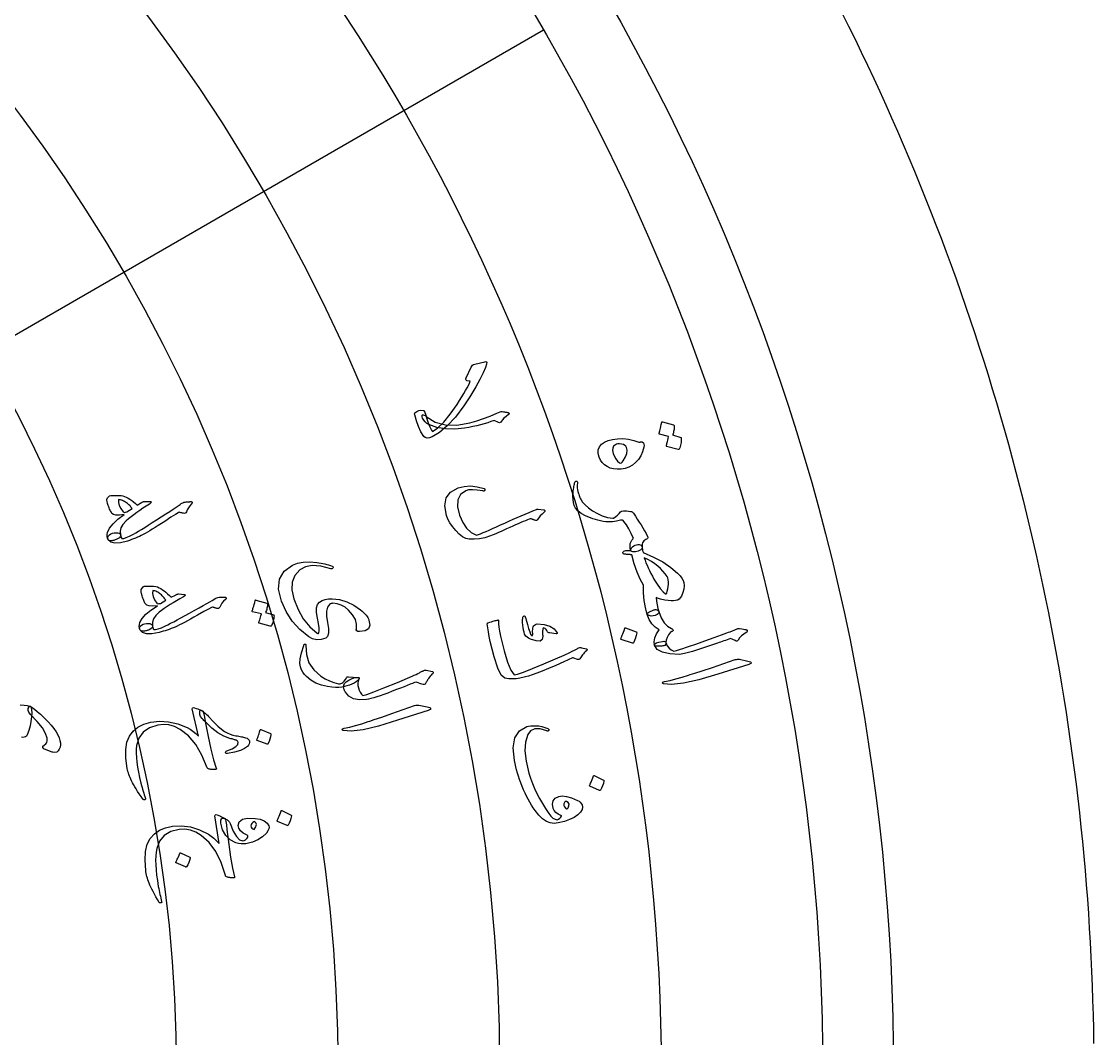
# Model space of a CAD drawing. Header units: millimetres. Extents: x -150 to 150, y -150 to 184.
# Drawn here: x 81.7 to 150, y 2.2 to 66.9 of the extents above; entities that cross this region are included whole.
import ezdxf

# ---------------------------------------------------------------- set-up
doc = ezdxf.new("R2010")
doc.units = ezdxf.units.MM
for name, color, linetype in [('CUT_OUTER', 1, 'Continuous'), ('ENGRAVE', 7, 'Continuous'), ('ENGRAVE_FINE', 8, 'Continuous'), ('GUIDE', 3, 'Continuous'), ('TEXT', 5, 'Continuous')]:
    doc.layers.add(name, color=color, linetype=linetype)

msp = doc.modelspace()

# ---------------------------------------------------------------- linework, layer by layer
at = {"layer": 'CUT_OUTER'}
msp.add_lwpolyline([(133.9836, 67.4417), (134.3949, 66.6183), (134.8012, 65.7924), (135.2023, 64.9641), (135.5984, 64.1333), (135.9894, 63.3), (136.3752, 62.4644), (136.7559, 61.6265), (137.1315, 60.7862), (137.5019, 59.9436), (137.8671, 59.0988), (138.2271, 58.2518), (138.5819, 57.4025), (138.9315, 56.5511), (139.2759, 55.6976), (139.615, 54.8419), (139.9489, 53.9843), (140.2775, 53.1245), (140.6009, 52.2628), (140.9189, 51.3991), (141.2316, 50.5335), (141.539, 49.6659), (141.8411, 48.7965), (142.1378, 47.9253), (142.4292, 47.0523), (142.7153, 46.1774), (142.9959, 45.3009), (143.2712, 44.4226), (143.5411, 43.5427), (143.8055, 42.6611), (144.0646, 41.778), (144.3182, 40.8932), (144.5664, 40.0069), (144.8092, 39.1191), (145.0465, 38.2298), (145.2783, 37.3391), (145.5047, 36.447), (145.7256, 35.5535), (145.941, 34.6587), (146.1509, 33.7626), (146.3553, 32.8652), (146.5542, 31.9665), (146.7476, 31.0667), (146.9355, 30.1657), (147.1178, 29.2635), (147.2946, 28.3603), (147.4658, 27.456), (147.6315, 26.5506), (147.7916, 25.6443), (147.9462, 24.737), (148.0952, 23.8287), (148.2386, 22.9196), (148.3765, 22.0096), (148.5087, 21.0987), (148.6354, 20.1871), (148.7565, 19.2747), (148.8719, 18.3616), (148.9818, 17.4478), (149.086, 16.5333), (149.1847, 15.6182), (149.2777, 14.7026), (149.3651, 13.7863), (149.4469, 12.8696), (149.523, 11.9524), (149.5936, 11.0347), (149.6585, 10.1166), (149.7177, 9.1981), (149.7713, 8.2793), (149.8193, 7.3602), (149.8617, 6.4407), (149.8984, 5.5211), (149.9294, 4.6012), (149.9548, 3.6812), (149.9746, 2.761), (149.9887, 1.8407)], dxfattribs=at)
at = {"layer": 'ENGRAVE'}
for radius in [132.75, 112.1737, 91.5975]:
    msp.add_circle((0, 0), radius, dxfattribs=at)
at = {"layer": 'ENGRAVE_FINE'}
for points in [[(114.9649, 66.375), (97.1453, 56.0869)], [(97.1453, 56.0869), (79.3258, 45.7987)]]:
    msp.add_lwpolyline(points, dxfattribs=at)
for radius in [122.4619, 101.8856]:
    msp.add_circle((0, 0), radius, dxfattribs=at)
at = {"layer": 'GUIDE'}
msp.add_circle((0, 0), 137.25, dxfattribs=at)
at = {"layer": 'TEXT'}
for points in [[(107.399, 42.0906), (107.4702, 41.8463), (107.5387, 41.6268), (107.6047, 41.432), (107.6683, 41.262), (107.7293, 41.1161), (107.7876, 40.9938), (107.8432, 40.8952), (107.8962, 40.8202), (108.2378, 41.0488), (108.6139, 41.4115), (109.0232, 41.9096), (109.464, 42.5451), (109.6212, 42.7898), (109.7635, 43.0173), (109.8909, 43.2273), (110.0036, 43.4199), (110.1011, 43.5947), (110.1831, 43.7515), (110.2497, 43.8902), (110.301, 44.0107), (110.0793, 44.0446), (110.0397, 44.0809), (110.0199, 44.1229), (110.0197, 44.1708), (110.0392, 44.2246), (110.3525, 44.9169), (110.3949, 44.9866), (110.448, 45.0422), (110.5119, 45.0837), (110.5865, 45.111), (111.2259, 45.2558), (111.2719, 45.2636), (111.3076, 45.2621), (111.3331, 45.2512), (111.3483, 45.231), (111.3469, 45.1071), (111.2749, 44.8824), (111.1317, 44.5574), (110.9164, 44.133), (110.7911, 43.8979), (110.6652, 43.6698), (110.5388, 43.4488), (110.4119, 43.2347), (110.2845, 43.0277), (110.1568, 42.8275), (110.0287, 42.6343), (109.9002, 42.448), (109.3554, 41.7347), (108.8351, 41.1694), (108.3414, 40.7498), (107.8757, 40.4738), (107.6995, 40.4131), (107.5529, 40.3978), (107.4359, 40.4278), (107.3484, 40.5031), (107.1595, 40.805), (107.0002, 41.1354), (106.8703, 41.4948), (106.7696, 41.8833), (106.7618, 41.9196), (106.761, 41.9508), (106.7673, 41.9769), (106.7805, 41.9979), (106.9063, 42.0982), (107.0346, 42.1591), (107.1655, 42.1805), (107.299, 42.1622), (107.3419, 42.1484), (107.3728, 42.1318), (107.3919, 42.1126), (107.399, 42.0906)], [(107.6718, 41.2633), (107.5388, 41.3361), (107.4273, 41.4278), (107.3373, 41.5384), (107.2686, 41.6681), (107.2426, 41.7478), (107.2338, 41.8086), (107.2425, 41.8504), (107.2684, 41.8734), (107.3114, 41.8783), (107.3641, 41.8633), (107.4266, 41.8283), (107.4988, 41.7734), (108.0676, 41.4209), (108.7189, 41.2347), (109.4538, 41.2156), (110.2727, 41.3651), (110.7128, 41.4923), (111.1451, 41.6376), (111.5695, 41.8012), (111.9861, 41.9833), (112.1067, 42.0362), (112.2051, 42.0715), (112.2812, 42.0893), (112.3352, 42.0896), (112.4118, 42.0758), (112.4798, 42.0638), (112.5391, 42.0537), (112.5898, 42.0455), (112.632, 42.0387), (112.6659, 42.0329), (112.6915, 42.0281), (112.7088, 42.0243), (112.7334, 42.0129), (112.7519, 41.9993), (112.7642, 41.9834), (112.7705, 41.9652), (112.7706, 41.9396), (112.7661, 41.9184), (112.7569, 41.9017), (112.7432, 41.8894), (112.579, 41.767), (112.4504, 41.658), (112.3575, 41.5623), (112.3003, 41.4799), (112.2604, 41.4188), (112.2127, 41.3844), (112.1571, 41.3766), (112.0937, 41.3955), (111.8174, 41.521), (111.6198, 41.4438), (111.4119, 41.3715), (111.1939, 41.3039), (110.9657, 41.2411), (110.7271, 41.1824), (110.4777, 41.1271), (110.2177, 41.0751), (109.9469, 41.0265), (109.3205, 40.9601), (108.7326, 40.9778), (108.1832, 41.079), (107.6718, 41.2633)], [(123.7049, 40.4432), (123.7182, 40.4362), (123.7289, 40.4238), (123.7369, 40.4061), (123.7422, 40.383), (123.7391, 40.2929), (123.7322, 40.2045), (123.7213, 40.1177), (123.7066, 40.0325), (123.6877, 39.9482), (123.6643, 39.8642), (123.6363, 39.7806), (123.6038, 39.6972), (123.5915, 39.6791), (123.5759, 39.6679), (123.557, 39.6636), (123.5348, 39.666), (122.8038, 39.8613), (122.7924, 39.8694), (122.7873, 39.8851), (122.7885, 39.9085), (122.796, 39.9395), (122.8049, 39.9621), (122.8156, 39.9975), (122.8281, 40.0459), (122.8425, 40.1073), (122.8589, 40.1823), (122.8778, 40.2716), (122.8991, 40.3753), (122.9227, 40.4933), (122.3524, 40.6462), (122.3333, 40.6556), (122.3238, 40.6726), (122.3238, 40.6973), (122.3334, 40.7297), (122.3417, 40.7577), (122.3536, 40.8015), (122.369, 40.8611), (122.3878, 40.9366), (122.4099, 41.0288), (122.4347, 41.1389), (122.4622, 41.267), (122.4923, 41.4129), (122.5, 41.4296), (122.51, 41.4392), (122.5224, 41.4417), (122.5371, 41.4371), (123.2496, 41.2339), (123.263, 41.227), (123.2737, 41.2147), (123.2818, 41.1971), (123.2873, 41.174), (123.2885, 41.0986), (123.2855, 41.0241), (123.2783, 40.9504), (123.2669, 40.8777), (123.2518, 40.8061), (123.2335, 40.7356), (123.2121, 40.6665), (123.1874, 40.5985)], [(121.2758, 40.1463), (121.3298, 40.088), (121.3619, 40.0125), (121.372, 39.9197), (121.3603, 39.8098), (121.2801, 39.5202), (121.1654, 39.2609), (121.0163, 39.0322), (120.8331, 38.8337), (120.6277, 38.6716), (120.4041, 38.5489), (120.1624, 38.4655), (119.9027, 38.4211), (119.6558, 38.4123), (119.4258, 38.4359), (119.2128, 38.4918), (119.0168, 38.5799), (118.8447, 38.6951), (118.7038, 38.832), (118.594, 38.9908), (118.5151, 39.1716), (118.4521, 39.4212), (118.4553, 39.6429), (118.5247, 39.8371), (118.6605, 40.0039), (118.848, 40.1398), (119.0803, 40.244), (119.3577, 40.3164), (119.6801, 40.3565), (120.027, 40.3614), (120.3698, 40.3257), (120.7085, 40.2491), (121.0429, 40.1313), (121.0576, 40.1284), (121.0806, 40.1305), (121.1119, 40.1375), (121.1514, 40.1495), (121.1949, 40.1612), (121.2301, 40.1645), (121.2571, 40.1595), (121.2758, 40.1463)], [(119.8149, 38.8299), (119.8674, 38.8103), (119.9226, 38.8232), (119.9803, 38.8688), (120.0407, 38.9469), (120.1817, 39.1963), (120.2642, 39.4216), (120.2883, 39.6227), (120.2542, 39.7993), (120.2132, 39.875), (120.1453, 39.9351), (120.0506, 39.9796), (119.9292, 40.0085), (119.8039, 40.0222), (119.6978, 40.0214), (119.6109, 40.0061), (119.5431, 39.9763), (119.4332, 39.8781), (119.373, 39.7528), (119.3625, 39.6005), (119.4016, 39.4209), (119.4772, 39.2331), (119.5712, 39.072), (119.6837, 38.9377), (119.8149, 38.8299)], [(120.5232, 33.2348), (120.4942, 33.3612), (120.4798, 33.4778), (120.4799, 33.5845), (120.4947, 33.6814), (120.506, 33.7262), (120.5221, 33.7696), (120.5429, 33.8116), (120.5684, 33.8524), (120.5973, 33.8924), (120.6283, 33.9326), (120.6615, 33.9729), (120.6969, 34.0132), (120.5523, 34.3317), (120.4029, 34.6184), (120.2488, 34.8732), (120.0902, 35.0962), (120.0454, 35.1396), (119.9939, 35.1648), (119.9357, 35.172), (119.8708, 35.161), (119.6077, 35.1053), (119.3631, 35.0721), (119.1369, 35.0612), (118.9292, 35.0726), (118.7628, 35.0953), (118.5975, 35.125), (118.4334, 35.1618), (118.2704, 35.2057), (118.1091, 35.2567), (117.9498, 35.315), (117.7926, 35.3806), (117.6375, 35.4534), (117.3664, 35.604), (117.1569, 35.7629), (117.0088, 35.9307), (116.922, 36.1076), (116.8773, 36.289), (116.8506, 36.4855), (116.8418, 36.6973), (116.8508, 36.9245), (116.8623, 37.0381), (116.8749, 37.1425), (116.8888, 37.2378), (116.9038, 37.324), (116.9194, 37.4013), (116.935, 37.4702), (116.9505, 37.5305), (116.966, 37.5824), (116.9826, 37.616), (117.0047, 37.6396), (117.0321, 37.6532), (117.065, 37.6569), (117.0953, 37.6496), (117.1152, 37.6303), (117.1247, 37.5992), (117.1237, 37.5562), (117.1158, 37.3868), (117.1181, 37.2368), (117.1305, 37.1061), (117.1532, 36.9946), (117.1678, 36.9377), (117.1855, 36.8781), (117.2062, 36.8158), (117.2299, 36.7507), (117.2567, 36.6827), (117.2864, 36.612), (117.3192, 36.5385), (117.355, 36.4622), (117.4552, 36.3084), (117.6116, 36.1419), (117.824, 35.9623), (118.0924, 35.7694), (118.3946, 35.5894), (118.7084, 35.4492), (119.0338, 35.3489), (119.3711, 35.2887), (119.3849, 35.2864), (119.3975, 35.288), (119.409, 35.2935), (119.4192, 35.303), (119.5625, 35.3936), (119.6867, 35.4895), (119.7919, 35.5907), (119.8781, 35.6971), (119.942, 35.7388), (120.0692, 35.7584), (120.2598, 35.7557), (120.5138, 35.7305), (120.566, 35.7161), (120.6122, 35.6925), (120.6525, 35.6594), (120.6869, 35.617), (120.8153, 35.4267), (120.9396, 35.2382), (121.0597, 35.0514), (121.1756, 34.8666), (121.2872, 34.6824), (121.3942, 34.4978), (121.4965, 34.3128), (121.5943, 34.1274), (121.6126, 34.0816), (121.614, 34.0419), (121.5984, 34.0083), (121.5659, 33.9808), (121.4858, 33.9412), (121.416, 33.8957), (121.3565, 33.8445), (121.3073, 33.7876), (121.2736, 33.7216), (121.2526, 33.6408), (121.2444, 33.5452), (121.2488, 33.4349), (121.2412, 33.3778), (121.2117, 33.3256), (121.1602, 33.278), (121.0869, 33.2353), (121.0012, 33.2), (120.9127, 33.1746), (120.8215, 33.1593), (120.7276, 33.1539), (120.6464, 33.1594), (120.5853, 33.1748), (120.5442, 33.1999), (120.5232, 33.2348)], [(114.9851, 35.8264), (115.0109, 35.8203), (115.0316, 35.8086), (115.0472, 35.7913), (115.0577, 35.7684), (115.0611, 35.7432), (115.0554, 35.7193), (115.0406, 35.6965), (115.0166, 35.675), (114.875, 35.5561), (114.7568, 35.4396), (114.6621, 35.3256), (114.591, 35.214), (114.5638, 35.1791), (114.526, 35.1599), (114.4774, 35.1566), (114.4182, 35.1689), (114.3883, 35.1792), (114.3596, 35.1889), (114.332, 35.1979), (114.3056, 35.2063), (114.2808, 35.2141), (114.2581, 35.2216), (114.2374, 35.2287), (114.2188, 35.2355), (114.1854, 35.2462), (114.1483, 35.2497), (114.1076, 35.2461), (114.0632, 35.2354), (113.9431, 35.1889), (113.8128, 35.1362), (113.6722, 35.0773), (113.5213, 35.0124), (113.36, 34.9418), (113.1882, 34.8661), (113.0057, 34.7851), (112.8127, 34.6991), (112.621, 34.6103), (112.4403, 34.5285), (112.2706, 34.4536), (112.1119, 34.3855), (111.9639, 34.3237), (111.8264, 34.2676), (111.6992, 34.2172), (111.5824, 34.1724), (111.2321, 34.0549), (110.8888, 33.9813), (110.5524, 33.9512), (110.2232, 33.9643), (110.0173, 34.0121), (109.8077, 34.1189), (109.5939, 34.2846), (109.3759, 34.5088), (109.1734, 34.7617), (109.0087, 35.0069), (108.8818, 35.2447), (108.7926, 35.4753), (108.6814, 36.0897), (108.7656, 36.5853), (109.047, 36.9634), (109.5268, 37.2237), (109.9169, 37.322), (110.3224, 37.3486), (110.7435, 37.3028), (111.1799, 37.1839), (111.2067, 37.1726), (111.2258, 37.1578), (111.2373, 37.1394), (111.2412, 37.1175), (111.2403, 37.0925), (111.2349, 37.0719), (111.2251, 37.0558), (111.2108, 37.0442), (111.1881, 37.0316), (111.1644, 37.0247), (111.1399, 37.0235), (111.1144, 37.0278), (110.745, 37.0852), (110.4392, 37.107), (110.1971, 37.0938), (110.0186, 37.0459), (109.6814, 36.8022), (109.5028, 36.4616), (109.4817, 36.0241), (109.6169, 35.4885), (109.8207, 35.0321), (110.0684, 34.6673), (110.361, 34.3939), (110.6992, 34.2117), (110.8216, 34.2556), (110.9636, 34.31), (111.1252, 34.3748), (111.3064, 34.4501), (111.5075, 34.5365), (111.7288, 34.6346), (111.9703, 34.7446), (112.2319, 34.8663), (112.5028, 34.9889), (112.7697, 35.1085), (113.0327, 35.225), (113.2917, 35.3385), (113.547, 35.4485), (113.7987, 35.5545), (114.0467, 35.6565), (114.2911, 35.7545), (114.5232, 35.8593), (114.5511, 35.8665), (114.5781, 35.8704), (114.6042, 35.8711), (114.6294, 35.8684)], [(88.3965, 35.1211), (88.1922, 34.9041), (88.0637, 34.6843), (88.011, 34.4613), (88.034, 34.235), (88.0375, 34.1719), (88.0142, 34.1113), (87.964, 34.053), (87.887, 33.9972), (87.8438, 33.9736), (87.7991, 33.9514), (87.7528, 33.9306), (87.7051, 33.9112), (87.6559, 33.8941), (87.6053, 33.8804), (87.5535, 33.8702), (87.5004, 33.8633), (87.4108, 33.8579), (87.3407, 33.8639), (87.2901, 33.8813), (87.2589, 33.9102), (87.2149, 34.0232), (87.1932, 34.1402), (87.1937, 34.261), (87.2165, 34.3858), (87.3423, 34.66), (87.5579, 34.9415), (87.8631, 35.2305), (88.2581, 35.5273), (87.9692, 35.4884), (87.7452, 35.4872), (87.586, 35.5238), (87.4916, 35.5983), (87.4607, 35.6469), (87.4304, 35.6991), (87.4005, 35.755), (87.3711, 35.8146), (87.342, 35.8782), (87.313, 35.9463), (87.2841, 36.0189), (87.2552, 36.096), (87.2067, 36.2396), (87.1766, 36.3532), (87.1648, 36.4368), (87.1716, 36.4903), (87.2149, 36.5916), (87.2715, 36.6656), (87.3415, 36.7125), (87.4249, 36.7321), (87.7045, 36.7479), (87.9247, 36.7514), (88.0854, 36.7427), (88.1866, 36.7222), (88.2949, 36.6818), (88.4051, 36.632), (88.5172, 36.5727), (88.631, 36.504), (88.7466, 36.4257), (88.8639, 36.3378), (88.9829, 36.2404), (89.1037, 36.1333), (89.3624, 36.2867), (89.3942, 36.3034), (89.4236, 36.3186), (89.4506, 36.3324), (89.4752, 36.3447), (89.4978, 36.3546), (89.5186, 36.3613), (89.5378, 36.3648), (89.5552, 36.365), (89.9355, 36.3568), (89.9901, 36.3458), (90.0002, 36.3159), (89.9658, 36.267), (89.8869, 36.1991), (89.6661, 36.0634), (89.4553, 35.9275), (89.2546, 35.7913), (89.064, 35.6549), (88.8831, 35.5192), (88.7116, 35.3849), (88.5494, 35.2523), (88.3965, 35.1211)], [(92.4886, 36.3565), (92.527, 36.3566), (92.5576, 36.3484), (92.5806, 36.332), (92.5957, 36.3073), (92.6012, 36.282), (92.5977, 36.2563), (92.5855, 36.2302), (92.5644, 36.2039), (92.4487, 36.0851), (92.3541, 35.9604), (92.2808, 35.8298), (92.2286, 35.6931), (92.2012, 35.6444), (92.1617, 35.6138), (92.1103, 35.6011), (92.047, 35.6064), (92.0123, 35.6138), (91.9773, 35.6216), (91.9423, 35.6298), (91.907, 35.6385), (91.8718, 35.6471), (91.8367, 35.6553), (91.8018, 35.663), (91.7671, 35.6703), (91.7015, 35.6402), (91.5269, 35.534), (91.2432, 35.352), (90.85, 35.0947), (90.634, 34.9531), (90.4304, 34.8217), (90.2394, 34.7004), (90.0609, 34.5891), (89.8953, 34.4884), (89.7427, 34.3989), (89.6033, 34.3205), (89.4771, 34.2533), (89.357, 34.1928), (89.2358, 34.135), (89.1136, 34.0799), (88.9905, 34.0273), (88.8659, 33.9772), (88.7394, 33.9294), (88.6111, 33.8838), (88.4809, 33.8404), (88.0336, 33.7237), (87.6821, 33.6969), (87.4263, 33.7599), (87.2659, 33.9129), (87.2273, 34.0042), (87.2254, 34.0883), (87.2601, 34.1654), (87.3315, 34.2354), (87.425, 34.2936), (87.526, 34.3352), (87.6345, 34.3601), (87.7505, 34.3682), (87.8632, 34.3622), (87.9475, 34.3391), (88.0036, 34.2989), (88.0313, 34.2418), (88.0457, 34.195), (88.0588, 34.1531), (88.0704, 34.1161), (88.0806, 34.0839), (88.0905, 34.0565), (88.101, 34.0338), (88.1122, 34.0157), (88.1241, 34.0024), (88.2391, 34.0113), (88.4, 34.0615), (88.6068, 34.153), (88.8592, 34.286), (89.0072, 34.3704), (89.1758, 34.4699), (89.3649, 34.5843), (89.5745, 34.714), (89.8052, 34.8586), (90.0576, 35.0179), (90.3316, 35.1921), (90.6271, 35.3812), (90.9156, 35.5671), (91.1686, 35.7314), (91.3862, 35.874), (91.5684, 35.9948), (91.7154, 36.0932), (91.8275, 36.1687), (91.9046, 36.2213), (91.9469, 36.2509), (92.0042, 36.2843), (92.0696, 36.3096), (92.1433, 36.3267), (92.2251, 36.3357), (92.2675, 36.3366), (92.3071, 36.338), (92.3441, 36.3399), (92.3784, 36.3422), (92.4099, 36.3451), (92.4388, 36.3484), (92.465, 36.3522), (92.4886, 36.3565)], [(88.7734, 35.9191), (88.7388, 35.9623), (88.7019, 36.0065), (88.6625, 36.0516), (88.6206, 36.0978), (88.5752, 36.144), (88.5251, 36.1892), (88.4703, 36.2335), (88.4109, 36.2769), (88.3519, 36.3188), (88.2918, 36.3563), (88.2305, 36.3892), (88.1681, 36.4175), (88.1046, 36.4409), (88.0404, 36.4588), (87.9753, 36.4714), (87.9094, 36.4786), (87.9031, 36.2935), (87.9503, 36.1019), (88.0512, 35.9032), (88.2055, 35.6973), (88.2455, 35.6716), (88.2977, 35.6628), (88.3621, 35.6708), (88.4387, 35.6958)], [(121.3342, 31.0294), (121.12, 31.4146), (120.925, 31.865), (120.7484, 32.3806), (120.5895, 32.9617), (120.5745, 32.963), (120.556, 32.9654), (120.5338, 32.969), (120.5082, 32.9738), (120.4787, 32.9785), (120.4452, 32.9822), (120.4076, 32.9847), (120.366, 32.9862), (120.3239, 32.9874), (120.2849, 32.9896), (120.2488, 32.9925), (120.2158, 32.9962), (120.1855, 33.0002), (120.1574, 33.0037), (120.1316, 33.0067), (120.1082, 33.0094), (120.0692, 33.0189), (120.0417, 33.038), (120.0257, 33.0667), (120.0211, 33.1049), (120.0302, 33.141), (120.0527, 33.1712), (120.0888, 33.1956), (120.1385, 33.2141), (120.202, 33.2296), (120.2636, 33.2402), (120.3233, 33.246), (120.381, 33.2469), (120.4133, 33.2478), (120.4413, 33.2486), (120.465, 33.2492), (120.4844, 33.2498), (120.4994, 33.2502), (120.5102, 33.2505), (120.5166, 33.2507), (120.5188, 33.2507), (120.5406, 33.3387), (120.5796, 33.4154), (120.6357, 33.4809), (120.7091, 33.5351), (120.7949, 33.5777), (120.8803, 33.6063), (120.9652, 33.6207), (121.0497, 33.6211), (121.129, 33.6032), (121.1879, 33.5689), (121.2264, 33.5181), (121.2444, 33.4509), (121.2529, 33.3913), (121.2616, 33.3371), (121.2704, 33.2884), (121.2793, 33.2451), (121.2885, 33.2066), (121.298, 33.1727), (121.308, 33.1431), (121.3184, 33.1179), (121.9741, 32.8249), (122.5567, 32.5072), (123.0661, 32.1657), (123.5019, 31.8012), (123.6636, 31.636), (123.7844, 31.4818), (123.8643, 31.3388), (123.9035, 31.2072), (123.9162, 30.9977), (123.8938, 30.7807), (123.8362, 30.5564), (123.7435, 30.3248), (123.6787, 30.2159), (123.5967, 30.1331), (123.4975, 30.0765), (123.3812, 30.046), (123.2449, 30.0355), (123.086, 30.0387), (122.9043, 30.0557), (122.6998, 30.0863), (122.597, 30.1037), (122.5035, 30.1229), (122.4193, 30.1437), (122.3443, 30.1662), (122.2783, 30.1893), (122.221, 30.2119), (122.1725, 30.2339), (122.1327, 30.2554), (122.1586, 30.0065), (122.1954, 29.7722), (122.2434, 29.5524), (122.3025, 29.3471), (122.3087, 29.2968), (122.2938, 29.2489), (122.2579, 29.2035), (122.201, 29.1606), (122.0727, 29.1012), (121.9454, 29.0698), (121.8189, 29.0662), (121.6932, 29.0904), (121.6425, 29.1138), (121.6051, 29.1352), (121.5812, 29.1544), (121.5706, 29.1715), (121.4504, 29.6061), (121.3711, 30.0603), (121.3325, 30.5346), (121.3342, 31.0294)], [(122.8087, 30.5176), (122.8502, 30.6496), (122.8828, 30.7904), (122.9067, 30.9399), (122.9218, 31.0981), (122.9249, 31.2475), (122.9109, 31.3785), (122.88, 31.4912), (122.832, 31.5854), (122.7081, 31.7635), (122.5681, 31.9334), (122.4121, 32.095), (122.2402, 32.2483), (122.0512, 32.3934), (121.8441, 32.5305), (121.6188, 32.6595), (121.3754, 32.7804), (121.4291, 32.6242), (121.4897, 32.4638), (121.557, 32.2993), (121.6312, 32.1306), (121.7125, 31.9583), (121.8014, 31.7831), (121.8977, 31.6048), (122.0015, 31.4234), (122.2127, 31.0853), (122.4042, 30.8166), (122.5763, 30.6179), (122.7296, 30.4893), (122.7535, 30.4796), (122.7747, 30.4811), (122.7931, 30.4938), (122.8087, 30.5176)], [(103.0509, 28.2539), (103.0655, 28.5412), (102.9873, 28.8358), (102.8161, 29.137), (102.5519, 29.4438), (102.3317, 29.6227), (102.0919, 29.7548), (101.8328, 29.84), (101.5546, 29.8787), (101.5022, 29.8752), (101.4507, 29.8612), (101.4002, 29.8365), (101.3507, 29.8013), (101.2163, 29.6241), (101.1488, 29.3739), (101.1476, 29.0503), (101.2119, 28.6533), (101.2778, 28.2624), (101.2803, 27.9662), (101.2202, 27.7649), (101.0981, 27.6585), (100.8057, 27.5705), (100.528, 27.5558), (100.2648, 27.6139), (100.0161, 27.7445), (99.4426, 28.2154), (98.9635, 28.7498), (98.5774, 29.3491), (98.2833, 30.0149), (98.104, 30.785), (98.1586, 31.4222), (98.45, 31.9292), (98.9803, 32.3063), (99.3008, 32.4228), (99.6676, 32.4915), (100.081, 32.5116), (100.541, 32.4825), (100.6726, 32.4628), (100.8007, 32.4401), (100.9253, 32.4146), (101.0464, 32.3862), (101.1647, 32.3545), (101.2808, 32.3193), (101.3946, 32.2804), (101.5063, 32.238), (101.5553, 32.2116), (101.581, 32.1823), (101.5835, 32.1501), (101.5629, 32.1149), (101.5316, 32.089), (101.4968, 32.0742), (101.4585, 32.0703), (101.4168, 32.0775), (100.7845, 32.2376), (100.2466, 32.2782), (99.8034, 32.2017), (99.4543, 32.0101), (99.1359, 31.6542), (98.9659, 31.2293), (98.9433, 30.7346), (99.067, 30.1688), (99.3375, 29.4778), (99.6741, 28.8816), (100.0786, 28.3793), (100.5523, 27.9702), (100.589, 27.9478), (100.6203, 27.9442), (100.6465, 27.9595), (100.6674, 27.9936), (100.69, 28.1149), (100.6824, 28.3125), (100.6441, 28.5864), (100.5745, 28.9362), (100.5171, 29.2963), (100.5207, 29.5853), (100.5859, 29.8035), (100.7134, 29.9509), (100.8843, 30.0527), (101.0743, 30.1234), (101.2835, 30.1629), (101.5117, 30.1709), (101.9813, 30.1152), (102.4383, 29.9785), (102.8823, 29.7601), (103.3129, 29.4595), (103.4181, 29.3765), (103.5122, 29.2935), (103.5954, 29.2105), (103.6676, 29.1277), (103.7291, 29.0457), (103.7804, 28.9652), (103.8214, 28.8861), (103.8522, 28.8086), (103.9096, 28.4882), (103.8273, 28.2599), (103.6059, 28.1239), (103.2458, 28.0798), (103.1422, 28.092), (103.0752, 28.1251), (103.0448, 28.179), (103.0509, 28.2539)], [(90.4914, 29.3043), (90.2734, 29.1011), (90.1309, 28.8901), (90.0638, 28.671), (90.072, 28.4436), (90.0715, 28.3805), (90.0443, 28.3215), (89.9904, 28.2666), (89.9099, 28.2159), (89.8653, 28.1952), (89.8192, 28.1759), (89.7717, 28.1582), (89.7228, 28.1419), (89.6726, 28.128), (89.6213, 28.1177), (89.5689, 28.1108), (89.5154, 28.1074), (89.4257, 28.1078), (89.3561, 28.1184), (89.3068, 28.139), (89.2776, 28.1699), (89.241, 28.2855), (89.2269, 28.4036), (89.2352, 28.5242), (89.2661, 28.6473), (89.4095, 28.9127), (89.6428, 29.1796), (89.9662, 29.4482), (90.3797, 29.7186), (90.0889, 29.6986), (89.8652, 29.712), (89.7088, 29.7588), (89.6193, 29.8393), (89.5917, 29.8898), (89.5649, 29.9439), (89.5387, 30.0016), (89.5132, 30.0629), (89.4883, 30.1283), (89.4638, 30.1981), (89.4396, 30.2725), (89.4159, 30.3513), (89.3768, 30.4978), (89.3541, 30.6131), (89.3478, 30.6972), (89.3581, 30.7502), (89.4078, 30.8484), (89.469, 30.9187), (89.542, 30.9609), (89.6265, 30.9751), (89.9065, 30.9727), (90.1265, 30.9618), (90.2863, 30.9428), (90.3859, 30.9156), (90.4914, 30.8683), (90.5982, 30.8115), (90.7061, 30.7451), (90.8152, 30.669), (90.9254, 30.5834), (91.0368, 30.4881), (91.1493, 30.3831), (91.2628, 30.2685), (91.5309, 30.4047), (91.5638, 30.4193), (91.5941, 30.4326), (91.6219, 30.4446), (91.6473, 30.4552), (91.6704, 30.4637), (91.6917, 30.469), (91.711, 30.4712), (91.7285, 30.4703), (92.1074, 30.4374), (92.1611, 30.4229), (92.1693, 30.3924), (92.1318, 30.3458), (92.0487, 30.2833), (91.8195, 30.1622), (91.6003, 30.0402), (91.3912, 29.9173), (91.1922, 29.7936), (91.0028, 29.6699), (90.8229, 29.5471), (90.6525, 29.4253), (90.4914, 29.3043)], [(94.655, 30.2713), (94.6934, 30.2689), (94.7235, 30.2587), (94.7453, 30.2409), (94.7588, 30.2153), (94.7626, 30.1896), (94.7575, 30.1642), (94.7436, 30.139), (94.7208, 30.114), (94.5976, 30.0031), (94.4952, 29.8848), (94.4135, 29.7592), (94.3526, 29.6262), (94.322, 29.5794), (94.2806, 29.5513), (94.2285, 29.542), (94.1657, 29.5515), (94.1315, 29.5611), (94.0972, 29.5711), (94.0627, 29.5816), (94.0281, 29.5925), (93.9935, 29.6035), (93.959, 29.6139), (93.9247, 29.6239), (93.8905, 29.6334), (93.8231, 29.6076), (93.642, 29.513), (93.347, 29.3498), (92.938, 29.1186), (92.7132, 28.9914), (92.5016, 28.8734), (92.3031, 28.7648), (92.1177, 28.6653), (91.9459, 28.5756), (91.7879, 28.4962), (91.6437, 28.427), (91.5133, 28.3681), (91.3895, 28.3156), (91.2648, 28.2658), (91.1394, 28.2187), (91.013, 28.1743), (90.8854, 28.1324), (90.7561, 28.0928), (90.6251, 28.0557), (90.4924, 28.0208), (90.0385, 27.9334), (89.6859, 27.9296), (89.4348, 28.0091), (89.2846, 28.1721), (89.2521, 28.2657), (89.2557, 28.3498), (89.2953, 28.4245), (89.3711, 28.4897), (89.4681, 28.5417), (89.5716, 28.5766), (89.6815, 28.5944), (89.7979, 28.595), (89.9099, 28.5816), (89.9926, 28.5531), (90.0459, 28.5094), (90.0698, 28.4506), (90.0812, 28.403), (90.0915, 28.3603), (90.1007, 28.3226), (90.1088, 28.2898), (90.1168, 28.2618), (90.1259, 28.2385), (90.1359, 28.2198), (90.1468, 28.2057), (90.2622, 28.2071), (90.4261, 28.2468), (90.6383, 28.3247), (90.8989, 28.441), (91.052, 28.5156), (91.2267, 28.6038), (91.4228, 28.7058), (91.6404, 28.8215), (91.8801, 28.9508), (92.1423, 29.0934), (92.427, 29.2495), (92.7342, 29.419), (93.0341, 29.5858), (93.2973, 29.7333), (93.5237, 29.8615), (93.7133, 29.9701), (93.8664, 30.0588), (93.9832, 30.1269), (94.0636, 30.1743), (94.1077, 30.201), (94.167, 30.2307), (94.2339, 30.2516), (94.3086, 30.264), (94.3908, 30.2676), (94.4331, 30.2658), (94.4728, 30.2646), (94.5098, 30.2641), (94.5441, 30.2642), (94.5759, 30.265), (94.6049, 30.2664), (94.6313, 30.2685), (94.655, 30.2713)], [(90.9193, 30.0762), (90.8876, 30.1215), (90.8536, 30.168), (90.8172, 30.2156), (90.7785, 30.2644), (90.7361, 30.3134), (90.6891, 30.3618), (90.6373, 30.4096), (90.5808, 30.4567), (90.5247, 30.5024), (90.4672, 30.5437), (90.4081, 30.5805), (90.3476, 30.6128), (90.2858, 30.6403), (90.2229, 30.6624), (90.1588, 30.6792), (90.0935, 30.6906), (90.0751, 30.5064), (90.1099, 30.312), (90.1976, 30.1072), (90.3382, 29.8917), (90.3764, 29.8635), (90.4279, 29.8513), (90.4927, 29.8551), (90.5708, 29.875)], [(97.7771, 29.1449), (97.79, 29.1382), (97.8, 29.1265), (97.8072, 29.1098), (97.8115, 29.0879), (97.8045, 29.0032), (97.7937, 28.92), (97.7791, 28.8384), (97.7607, 28.7583), (97.7382, 28.6792), (97.7112, 28.6003), (97.6797, 28.5218), (97.6437, 28.4437), (97.6306, 28.4268), (97.6146, 28.4164), (97.5956, 28.4124), (97.5737, 28.4149), (96.8558, 28.6042), (96.8448, 28.6119), (96.8404, 28.6267), (96.8426, 28.6486), (96.8515, 28.6777), (96.8613, 28.6988), (96.8735, 28.7321), (96.8881, 28.7775), (96.9051, 28.835), (96.9248, 28.9054), (96.9475, 28.9893), (96.9732, 29.0866), (97.0018, 29.1974), (96.4418, 29.3444), (96.4232, 29.3533), (96.4145, 29.3694), (96.4156, 29.3926), (96.4266, 29.423), (96.4361, 29.4492), (96.4497, 29.4903), (96.4676, 29.5463), (96.4896, 29.617), (96.5155, 29.7036), (96.5449, 29.807), (96.5777, 29.9273), (96.614, 30.0644), (96.6223, 30.08), (96.6326, 30.089), (96.645, 30.0913), (96.6595, 30.0869), (97.3587, 29.8922), (97.3717, 29.8857), (97.3818, 29.8741), (97.3891, 29.8574), (97.3936, 29.8356), (97.3915, 29.7646), (97.3853, 29.6945), (97.375, 29.6252), (97.3606, 29.5569), (97.3425, 29.4895), (97.3213, 29.4234), (97.2969, 29.3584), (97.2695, 29.2947)], [(122.7597, 27.3717), (122.7532, 27.3026), (122.7417, 27.2506), (122.7254, 27.2156), (122.7042, 27.1976), (122.6688, 27.1834), (122.6243, 27.1714), (122.5708, 27.1617), (122.5082, 27.1542), (122.3049, 27.1415), (122.1566, 27.1461), (122.0634, 27.1683), (122.0251, 27.2079), (122.0075, 27.4325), (122.0516, 27.6713), (122.1575, 27.9245), (122.325, 28.1925), (122.0777, 28.3543), (121.8698, 28.5714), (121.7009, 28.8437), (121.5706, 29.1715), (121.5694, 29.21), (121.5852, 29.2451), (121.6179, 29.2769), (121.6675, 29.3053), (121.9934, 29.452), (122.0298, 29.4683), (122.0717, 29.4752), (122.1191, 29.4728), (122.1719, 29.461), (122.215, 29.443), (122.2511, 29.4181), (122.2803, 29.3861), (122.3025, 29.3471), (122.4608, 28.9533), (122.6497, 28.6431), (122.8698, 28.4164), (123.1216, 28.2733), (123.1553, 28.2575), (123.1817, 28.2357), (123.201, 28.208), (123.213, 28.1743), (123.2157, 28.1412), (123.2072, 28.1152), (123.1874, 28.0962), (123.1563, 28.0843), (123.126, 28.0763), (123.1001, 28.0672), (123.0789, 28.057), (123.0622, 28.0457), (122.9286, 27.8717), (122.8336, 27.7014), (122.7774, 27.5348), (122.7597, 27.3717)], [(117.6955, 26.8517), (117.6274, 26.7917), (117.5639, 26.7307), (117.5048, 26.6689), (117.4501, 26.6062), (117.4001, 26.5421), (117.3547, 26.4762), (117.3141, 26.4084), (117.278, 26.3387), (117.2554, 26.31), (117.2249, 26.2953), (117.1865, 26.2946), (117.1402, 26.3078), (116.8923, 26.3934), (116.8658, 26.4012), (116.8438, 26.406), (116.8262, 26.4079), (116.8131, 26.4069), (116.2526, 26.1519), (115.7449, 25.9264), (115.29, 25.7302), (114.8882, 25.563), (114.5398, 25.4249), (114.2452, 25.3164), (114.0046, 25.2373), (113.8179, 25.1874), (113.4622, 25.1087), (113.3481, 25.0901), (113.2323, 25.0768), (113.1148, 25.0688), (112.9958, 25.0661), (112.8749, 25.0691), (112.7522, 25.0782), (112.6277, 25.0935), (112.5013, 25.1149), (112.2809, 25.2928), (112.0562, 25.7423), (111.8239, 26.4624), (111.5787, 27.4527), (111.513, 27.7646), (111.4594, 28.0551), (111.4182, 28.3242), (111.3894, 28.572), (111.3933, 28.5962), (111.4032, 28.6153), (111.4193, 28.6294), (111.4414, 28.6384), (111.55, 28.6732), (111.6491, 28.7042), (111.7385, 28.7312), (111.8184, 28.7544), (111.8897, 28.7739), (111.9532, 28.79), (112.009, 28.8027), (112.057, 28.8119), (112.0843, 28.8156), (112.1016, 28.81), (112.1088, 28.7951), (112.1058, 28.771), (112.0978, 28.5905), (112.1153, 28.3651), (112.158, 28.0947), (112.2255, 27.7793), (112.4535, 26.8435), (112.6708, 26.1205), (112.8817, 25.6107), (113.0889, 25.3144), (113.3096, 25.3643), (113.7008, 25.4991), (114.2623, 25.7195), (114.9937, 26.0265), (115.7239, 26.342), (116.2753, 26.5844), (116.6481, 26.7525), (116.8427, 26.8458), (116.8955, 26.8732), (116.9449, 26.8988), (116.9909, 26.9227), (117.0335, 26.9448), (117.0722, 26.965), (117.1066, 26.9833), (117.1367, 26.9996), (117.1625, 27.0139), (117.2197, 27.0409), (117.2768, 27.056), (117.3337, 27.0593), (117.3905, 27.0507), (117.6987, 26.9712), (117.7199, 26.9637), (117.7351, 26.9538), (117.7441, 26.9415), (117.7469, 26.9268), (117.7415, 26.9067), (117.7311, 26.8875), (117.7158, 26.8692), (117.6955, 26.8517)], [(115.8377, 27.9984), (115.8393, 27.9841), (115.8368, 27.9708), (115.8302, 27.9584), (115.8196, 27.947), (115.809, 27.9415), (115.797, 27.9377), (115.7837, 27.9354), (115.769, 27.9348), (115.3485, 27.9973), (115.3051, 28.0068), (115.2705, 28.0193), (115.2447, 28.035), (115.2277, 28.0538), (115.1794, 28.14), (115.1263, 28.2104), (115.0684, 28.265), (115.0058, 28.3037), (114.9771, 28.3073), (114.9525, 28.2867), (114.932, 28.2417), (114.9155, 28.1724), (114.9116, 28.1279), (114.9089, 28.0822), (114.9074, 28.0354), (114.9072, 27.9874), (114.9082, 27.9378), (114.9107, 27.8862), (114.9147, 27.8324), (114.9201, 27.7766), (114.8886, 27.5719), (114.7461, 27.4746), (114.4929, 27.4846), (114.1289, 27.6009), (114.0153, 27.6573), (113.9229, 27.7168), (113.8517, 27.7795), (113.8017, 27.8453), (113.7651, 27.9222), (113.7309, 28.0323), (113.6988, 28.1758), (113.6687, 28.3525), (113.6551, 28.4432), (113.6453, 28.53), (113.6393, 28.613), (113.6371, 28.6921), (113.6373, 28.7671), (113.6387, 28.8375), (113.6411, 28.9033), (113.6447, 28.9647), (113.6551, 29.0046), (113.6708, 29.0352), (113.6917, 29.0565), (113.7179, 29.0685), (113.7474, 29.0712), (113.7712, 29.0628), (113.7891, 29.0431), (113.8013, 29.0123), (113.8339, 28.9127), (113.8689, 28.799), (113.9063, 28.6715), (113.9462, 28.5301), (114.0201, 28.266), (114.0872, 28.0621), (114.1478, 27.9184), (114.2021, 27.835), (114.2136, 27.8253), (114.2264, 27.8216), (114.2406, 27.8241), (114.2562, 27.8327), (114.265, 27.8417), (114.2716, 27.8558), (114.276, 27.8753), (114.2781, 27.9), (114.2767, 28.1242), (114.2801, 28.219), (114.2938, 28.3029), (114.3179, 28.3757), (114.3523, 28.4376), (114.3967, 28.4938), (114.4473, 28.5331), (114.504, 28.5555), (114.5668, 28.561), (115.0077, 28.5284), (115.3667, 28.4238), (115.6435, 28.247), (115.8377, 27.9984)], [(120.8689, 28.0672), (120.8814, 28.0596), (120.8907, 28.0471), (120.8969, 28.0296), (120.9, 28.0071), (120.8717, 27.8371), (120.8268, 27.6728), (120.7654, 27.5145), (120.6875, 27.362), (120.674, 27.3458), (120.6589, 27.3367), (120.6423, 27.3345), (120.624, 27.3392), (119.9191, 27.5713), (119.9012, 27.5817), (119.8935, 27.5987), (119.8961, 27.6223), (119.909, 27.6524), (119.9202, 27.6784), (119.9365, 27.7192), (119.958, 27.7748), (119.9846, 27.8452), (120.0161, 27.9314), (120.0522, 28.0344), (120.0928, 28.1543), (120.138, 28.291), (120.1465, 28.3098), (120.1568, 28.3206), (120.1691, 28.3235), (120.1831, 28.3184)], [(127.4425, 28.2744), (127.5883, 28.247), (127.7037, 28.2261), (127.7888, 28.2117), (127.8435, 28.2039), (127.879, 28.1962), (127.9061, 28.1822), (127.925, 28.162), (127.9357, 28.1356), (127.9374, 28.1033), (127.9278, 28.074), (127.9068, 28.0478), (127.8744, 28.0247), (127.7146, 27.9162), (127.5751, 27.7979), (127.4558, 27.6699), (127.3568, 27.5323), (127.3241, 27.4927), (127.2816, 27.4742), (127.2292, 27.4766), (127.1669, 27.5), (126.8735, 27.6297), (126.7629, 27.5924), (126.6542, 27.5556), (126.5477, 27.5193), (126.4431, 27.4835), (126.3406, 27.4481), (126.2402, 27.4131), (126.1417, 27.3787), (126.0454, 27.3447), (125.1526, 27.0314), (124.4503, 26.8071), (123.9386, 26.6707), (123.6177, 26.6214), (123.0097, 26.651), (122.5418, 26.7584), (122.2137, 26.9439), (122.0251, 27.2079), (122.0233, 27.2159), (122.0215, 27.224), (122.0197, 27.2321), (122.0179, 27.2401), (122.0531, 27.2983), (122.1513, 27.3525), (122.3125, 27.4029), (122.5367, 27.4495), (122.621, 27.4604), (122.6863, 27.451), (122.7326, 27.4215), (122.7597, 27.3717), (122.8468, 27.175), (122.9597, 27.02), (123.0985, 26.9066), (123.2634, 26.835), (123.433, 26.8791), (123.6248, 26.934), (123.839, 26.9996), (124.0753, 27.0761), (124.333, 27.1628), (124.6111, 27.2588), (124.9096, 27.3644), (125.2284, 27.4795), (125.5423, 27.5902), (125.8242, 27.6908), (126.074, 27.7813), (126.2918, 27.8616), (126.4779, 27.9305), (126.6324, 27.9871), (126.7554, 28.0313), (126.8469, 28.0631), (127.2937, 28.2502), (127.339, 28.263), (127.3789, 28.2713), (127.4134, 28.2751), (127.4425, 28.2744)], [(103.2158, 25.0412), (103.1363, 24.9541), (103.035, 24.8726), (102.9119, 24.7967), (102.767, 24.7264), (102.6125, 24.6646), (102.4525, 24.6122), (102.287, 24.5693), (102.1161, 24.5357), (101.9385, 24.5185), (101.7287, 24.519), (101.4867, 24.537), (101.2125, 24.5721), (100.8278, 24.6562), (100.4767, 24.7905), (100.1591, 24.9748), (99.8745, 25.209), (99.7481, 25.3441), (99.641, 25.4911), (99.5532, 25.6502), (99.4846, 25.8215), (99.4533, 26.0433), (99.4788, 26.3464), (99.5606, 26.7314), (99.6977, 27.1993), (99.7125, 27.2287), (99.7314, 27.2507), (99.7544, 27.2655), (99.7816, 27.2729), (99.8073, 27.2704), (99.8255, 27.2553), (99.8363, 27.2276), (99.8397, 27.1872), (99.8673, 26.6106), (100.0356, 26.0951), (100.3456, 25.6387), (100.7982, 25.2392), (101.0605, 25.0731), (101.3344, 24.9364), (101.6201, 24.8292), (101.9176, 24.7518), (101.9647, 24.7462), (102.0149, 24.7499), (102.0683, 24.7628), (102.1247, 24.785), (102.1943, 24.8307), (102.2707, 24.9102), (102.3539, 25.0235), (102.4438, 25.1708), (102.4594, 25.188), (102.4819, 25.1995), (102.5112, 25.2051), (102.5473, 25.2048), (103.1718, 25.1512), (103.1953, 25.1473), (103.2133, 25.1398), (103.2257, 25.1288), (103.2324, 25.1143), (103.2351, 25.0944), (103.2332, 25.0756), (103.2268, 25.0579), (103.2158, 25.0412)], [(127.9706, 26.1992), (128.1387, 26.1493), (128.2053, 26.095), (128.1702, 26.0366), (128.0335, 25.9742), (126.0642, 25.3753), (124.8539, 25.0142), (123.8739, 24.7918), (123.1245, 24.7058), (122.606, 24.755), (122.5606, 24.7738), (122.5342, 24.7932), (122.527, 24.8134), (122.5388, 24.8342), (122.56, 24.8532), (122.5892, 24.8697), (122.6263, 24.8836), (122.6715, 24.8948), (123.0265, 24.9669), (123.3997, 25.0596), (123.7911, 25.1731), (124.2006, 25.3077), (124.308, 25.3408), (124.5974, 25.4336), (125.0688, 25.5863), (125.7219, 25.7994), (127.1667, 26.2886), (127.2446, 26.3091), (127.3182, 26.3199), (127.3874, 26.321), (127.4521, 26.3125)], [(107.9443, 25.4771), (107.945, 25.4559), (107.9371, 25.4349), (107.9205, 25.4141), (107.8952, 25.3936), (107.857, 25.3621), (107.8095, 25.3106), (107.7527, 25.239), (107.6867, 25.1473), (107.6524, 25.0951), (107.6194, 25.0443), (107.5877, 24.995), (107.5572, 24.9471), (107.5287, 24.9003), (107.5026, 24.854), (107.4791, 24.8084), (107.4581, 24.7634), (107.4242, 24.7193), (107.3746, 24.6973), (107.3092, 24.6973), (107.2279, 24.7192), (106.8593, 24.8652), (106.752, 24.8283), (106.6216, 24.78), (106.468, 24.7202), (106.2914, 24.6491), (106.0902, 24.568), (105.8631, 24.4783), (105.61, 24.38), (105.331, 24.2732), (105.0544, 24.1653), (104.7985, 24.0699), (104.5633, 23.9872), (104.3488, 23.9168), (104.1552, 23.8584), (103.9826, 23.8113), (103.831, 23.7755), (103.7004, 23.751), (103.244, 23.7209), (102.8679, 23.7889), (102.5718, 23.9545), (102.3553, 24.2176), (102.3293, 24.2618), (102.3066, 24.3052), (102.2873, 24.3478), (102.2715, 24.3896), (102.2585, 24.4305), (102.2479, 24.4703), (102.2397, 24.5091), (102.2338, 24.5469), (102.2435, 24.6607), (102.3025, 24.7705), (102.4108, 24.8764), (102.5683, 24.9784), (102.7425, 25.0648), (102.9008, 25.1239), (103.0432, 25.1554), (103.1698, 25.1594), (103.1934, 25.1554), (103.2113, 25.1479), (103.2237, 25.1369), (103.2305, 25.1224), (103.2331, 25.1026), (103.2312, 25.0838), (103.2248, 25.066), (103.2138, 25.0494), (103.1687, 24.9269), (103.1484, 24.7945), (103.153, 24.652), (103.1824, 24.4993), (103.2361, 24.3449), (103.3019, 24.2115), (103.3797, 24.0991), (103.4696, 24.0076), (103.7128, 24.0743), (104.1595, 24.2348), (104.8096, 24.4902), (105.6624, 24.8417), (106.6078, 25.2415), (106.7333, 25.2946), (106.8511, 25.3481), (106.9613, 25.4021), (107.0639, 25.4566), (107.1148, 25.4852), (107.1619, 25.51), (107.2049, 25.5312), (107.244, 25.5486), (107.2784, 25.5632), (107.3073, 25.576), (107.3308, 25.5869), (107.3488, 25.5959), (107.3902, 25.6114), (107.4291, 25.6196), (107.4655, 25.6204), (107.4993, 25.6139), (107.8895, 25.527), (107.9105, 25.5179), (107.9266, 25.5066), (107.9379, 25.493), (107.9443, 25.4771)], [(83.7219, 20.3897), (83.6751, 20.4016), (83.6261, 20.4162), (83.5748, 20.4335), (83.5212, 20.4535), (83.4667, 20.4748), (83.4128, 20.4962), (83.3593, 20.5177), (83.3063, 20.5392), (83.1565, 20.6205), (83.0839, 20.6981), (83.0886, 20.7721), (83.1705, 20.8429), (83.2733, 20.9228), (83.3405, 21.0243), (83.3719, 21.1473), (83.3675, 21.2918), (83.2674, 21.597), (83.0576, 21.9526), (82.7375, 22.3567), (82.3064, 22.8071), (82.1974, 22.9378), (82.1449, 23.0592), (82.1492, 23.1716), (82.2101, 23.2751), (82.2422, 23.3016), (82.2696, 23.3181), (82.2922, 23.3245), (82.3101, 23.3208), (82.4191, 23.2504), (82.5601, 23.143), (82.7329, 22.9983), (82.9374, 22.8158), (83.1949, 22.5722), (83.4235, 22.3379), (83.623, 22.1136), (83.7936, 21.8994), (83.9349, 21.6956), (84.0463, 21.5024), (84.1281, 21.32), (84.1803, 21.1485), (84.2056, 21.0021), (84.2071, 20.8597), (84.1847, 20.7214), (84.1385, 20.5872), (84.0689, 20.4758), (83.9761, 20.4059), (83.8604, 20.3772), (83.7219, 20.3897)], [(93.4278, 22.3423), (93.6132, 21.4027), (93.7905, 20.5945), (93.9632, 19.9177), (94.134, 19.3726), (94.1396, 19.3559), (94.1415, 19.3408), (94.1397, 19.3273), (94.1343, 19.3155), (94.1257, 19.3059), (94.114, 19.299), (94.0995, 19.2948), (94.082, 19.2934), (94.0126, 19.2941), (93.9487, 19.2955), (93.8904, 19.2975), (93.8377, 19.3002), (93.7905, 19.3036), (93.7489, 19.3076), (93.7129, 19.3122), (93.6823, 19.3176), (93.6324, 19.3319), (93.5936, 19.3523), (93.5658, 19.3788), (93.5491, 19.4113), (93.2191, 20.2168), (92.8204, 20.8902), (92.3561, 21.4311), (91.8283, 21.8392), (91.4734, 22.0224), (91.1179, 22.1306), (90.7619, 22.1646), (90.4057, 22.125), (89.8741, 21.9496), (89.4735, 21.6724), (89.2026, 21.2944), (89.0602, 20.8158), (89.0377, 20.5804), (89.0321, 20.3266), (89.0434, 20.0542), (89.0713, 19.7632), (89.1152, 19.4536), (89.1742, 19.1257), (89.2483, 18.7794), (89.3371, 18.4143), (89.3717, 18.2852), (89.4066, 18.1583), (89.4418, 18.0337), (89.4772, 17.9113), (89.5128, 17.7922), (89.5484, 17.6771), (89.584, 17.566), (89.6196, 17.4589), (89.628, 17.4258), (89.6235, 17.4001), (89.6062, 17.3818), (89.5761, 17.371), (89.5396, 17.3666), (89.5102, 17.3691), (89.4881, 17.3783), (89.4732, 17.3943), (89.3477, 17.5735), (89.2322, 17.7434), (89.1266, 17.9042), (89.031, 18.0559), (88.9452, 18.1981), (88.8686, 18.3304), (88.8016, 18.4528), (88.7439, 18.5653), (88.6963, 18.6724), (88.6519, 18.777), (88.6107, 18.8791), (88.5728, 18.9787), (88.539, 19.0765), (88.51, 19.173), (88.486, 19.2683), (88.4669, 19.3625), (88.3769, 20.0146), (88.3684, 20.5745), (88.4433, 21.0432), (88.603, 21.4214), (88.8412, 21.7298), (89.1457, 21.98), (89.5171, 22.1717), (89.9559, 22.304), (90.524, 22.3716), (91.0998, 22.338), (91.683, 22.2014), (92.2732, 21.9602), (92.4593, 21.8542), (92.6434, 21.7273), (92.8253, 21.5794), (93.0051, 21.4105), (92.6007, 23.1583), (92.6082, 23.2046), (92.6363, 23.2303), (92.6848, 23.2353), (92.7539, 23.2196), (92.8578, 23.1834), (92.9513, 23.1502), (93.0345, 23.12), (93.1072, 23.093), (93.1692, 23.069), (93.2199, 23.0479), (93.2593, 23.0298), (93.2874, 23.0147), (93.3031, 22.9686), (93.332, 22.8412), (93.3737, 22.6324), (93.4278, 22.3423)], [(107.558, 23.2806), (107.7268, 23.2321), (107.794, 23.1782), (107.7597, 23.1191), (107.6237, 23.0549), (105.6611, 22.434), (104.4547, 22.0601), (103.4771, 21.8275), (102.7287, 21.7336), (102.2097, 21.7771), (102.1641, 21.7953), (102.1376, 21.8144), (102.1301, 21.8344), (102.1416, 21.8553), (102.1627, 21.8745), (102.1917, 21.8913), (102.2287, 21.9056), (102.2738, 21.9173), (102.628, 21.9932), (103.0001, 22.09), (103.3902, 22.2078), (103.7982, 22.3468), (103.9053, 22.3811), (104.1936, 22.4771), (104.6632, 22.6351), (105.3139, 22.8558), (106.7528, 23.3622), (106.8306, 23.3836), (106.904, 23.3952), (106.9731, 23.3971), (107.038, 23.3892)], [(93.1145, 23.0948), (93.1754, 23.0643), (93.2374, 23.0273), (93.3006, 22.9838), (93.3648, 22.9338), (93.4305, 22.8773), (93.4982, 22.8145), (93.5679, 22.7454), (93.6395, 22.6699), (93.9617, 22.335), (94.2384, 22.0646), (94.4702, 21.8598), (94.6575, 21.7212), (94.8336, 21.6206), (95.0132, 21.5408), (95.1966, 21.4818), (95.3838, 21.4438), (95.4762, 21.4298), (95.5645, 21.4152), (95.6486, 21.4002), (95.7285, 21.3846), (95.8031, 21.3688), (95.8716, 21.3531), (95.9339, 21.3374), (95.99, 21.3218), (96.0888, 21.2816), (96.1646, 21.2293), (96.2173, 21.165), (96.2469, 21.0888), (96.2515, 21.009), (96.2309, 20.9267), (96.1852, 20.8419), (96.1142, 20.7548), (95.9363, 20.6272), (95.6646, 20.5119), (95.2989, 20.4088), (94.8395, 20.3177), (94.7971, 20.3134), (94.7646, 20.3209), (94.742, 20.3401), (94.7292, 20.371), (94.7284, 20.4055), (94.7419, 20.4353), (94.7698, 20.4606), (94.8119, 20.4813), (95.1493, 20.6136), (95.3812, 20.7497), (95.5077, 20.8894), (95.5286, 21.0325), (95.5153, 21.065), (95.4899, 21.0959), (95.4525, 21.1251), (95.4031, 21.1525), (95.3748, 21.1632), (95.34, 21.1754), (95.2986, 21.1891), (95.2508, 21.2041), (95.1964, 21.2207), (95.1355, 21.2386), (95.0681, 21.2579), (94.9942, 21.2787), (94.6068, 21.4129), (94.2256, 21.6259), (93.8501, 21.917), (93.4796, 22.2856), (93.4758, 22.2895), (93.4644, 22.3012), (93.4454, 22.3206), (93.4189, 22.3478), (93.3847, 22.3828), (93.3429, 22.4255), (93.2935, 22.4759), (93.2365, 22.534), (93.1376, 22.6619), (93.0843, 22.7978), (93.0766, 22.942), (93.1145, 23.0948)], [(97.5833, 21.5882), (97.5944, 21.5807), (97.6028, 21.5687), (97.6084, 21.552), (97.6112, 21.5308), (97.5864, 21.3708), (97.5468, 21.2168), (97.4923, 21.0687), (97.4232, 20.9266), (97.4112, 20.9116), (97.3977, 20.9033), (97.3829, 20.9016), (97.3666, 20.9065), (96.7377, 21.1412), (96.7217, 21.1515), (96.7148, 21.1677), (96.7171, 21.1898), (96.7285, 21.2179), (96.7384, 21.2422), (96.7529, 21.2804), (96.7719, 21.3323), (96.7954, 21.3981), (96.8232, 21.4787), (96.8551, 21.5751), (96.891, 21.6873), (96.9308, 21.8153), (96.9383, 21.8328), (96.9475, 21.8428), (96.9584, 21.8453), (96.971, 21.8402)], [(117.4214, 17.0512), (117.4537, 16.9031), (117.4184, 16.7462), (117.3156, 16.5809), (117.1453, 16.4075), (116.915, 16.2423), (116.6324, 16.1019), (116.2975, 15.9861), (115.9105, 15.8947), (115.7688, 15.871), (115.6354, 15.8626), (115.5102, 15.8694), (115.3932, 15.8914), (115.1517, 15.9922), (114.9113, 16.1582), (114.6717, 16.3891), (114.4323, 16.6844), (114.3162, 16.8534), (114.204, 17.0287), (114.0957, 17.2104), (113.9913, 17.3985), (113.8906, 17.5935), (113.7936, 17.7957), (113.7002, 18.0052), (113.6103, 18.2221), (113.5254, 18.4405), (113.4469, 18.6546), (113.3747, 18.8645), (113.309, 19.0702), (113.25, 19.2723), (113.1983, 19.4713), (113.1538, 19.6674), (113.1165, 19.8605), (113.0381, 20.6797), (113.1413, 21.3126), (113.4293, 21.7608), (113.9042, 22.0242), (114.0209, 22.052), (114.1564, 22.0711), (114.3105, 22.0815), (114.4834, 22.0831), (114.6764, 22.0685), (114.8677, 22.0334), (115.0571, 21.9778), (115.2448, 21.9015), (115.267, 21.8891), (115.2843, 21.8728), (115.2966, 21.8527), (115.304, 21.8288), (115.3052, 21.8047), (115.2992, 21.784), (115.2859, 21.7667), (115.2654, 21.7528), (115.2416, 21.7435), (115.2186, 21.7401), (115.1964, 21.7426), (115.175, 21.751), (114.7493, 21.8758), (114.4054, 21.8784), (114.1432, 21.7602), (113.9623, 21.522), (113.8159, 21.0458), (113.7807, 20.478), (113.8552, 19.8172), (114.0378, 19.0617), (114.142, 18.734), (114.2619, 18.4081), (114.3974, 18.0838), (114.5485, 17.7609), (114.7154, 17.4399), (114.8977, 17.1209), (115.0957, 16.8039), (115.3093, 16.4887), (115.4385, 16.3227), (115.5696, 16.2018), (115.7026, 16.1262), (115.8377, 16.096), (115.9224, 16.1342), (115.9977, 16.1863), (116.0636, 16.2522), (116.12, 16.332), (116.122, 16.3408), (116.1155, 16.3503), (116.1005, 16.3605), (116.0769, 16.3713), (115.8916, 16.4538), (115.7467, 16.555), (115.6422, 16.6749), (115.5779, 16.8137), (115.5354, 17.0782), (115.5822, 17.2937), (115.7188, 17.4607), (115.9452, 17.5792), (116.1563, 17.6098), (116.4247, 17.5777), (116.7506, 17.4824), (117.1337, 17.323), (117.2304, 17.2689), (117.3106, 17.2055), (117.3743, 17.133), (117.4214, 17.0512)], [(118.7927, 18.6251), (118.8033, 18.6171), (118.8109, 18.6047), (118.8154, 18.5879), (118.8169, 18.5667), (118.782, 18.4101), (118.7327, 18.2601), (118.6691, 18.1169), (118.5912, 17.9804), (118.5783, 17.9663), (118.5644, 17.9589), (118.5495, 17.9581), (118.5336, 17.9639), (117.9207, 18.2336), (117.9053, 18.2448), (117.8995, 18.2612), (117.9032, 18.283), (117.9164, 18.3102), (117.9278, 18.3336), (117.9446, 18.3705), (117.9668, 18.4208), (117.9945, 18.4845), (118.0274, 18.5627), (118.0653, 18.6561), (118.1083, 18.765), (118.1562, 18.8893), (118.1648, 18.9061), (118.1746, 18.9154), (118.1857, 18.9172), (118.1979, 18.9114)], [(116.396, 16.8187), (116.433, 16.7961), (116.4673, 16.7929), (116.4987, 16.8093), (116.5273, 16.8453), (116.589, 16.9836), (116.5919, 17.0982), (116.5363, 17.189), (116.4222, 17.2558), (116.3893, 17.2619), (116.3614, 17.2601), (116.3384, 17.2505), (116.3203, 17.2331), (116.2704, 17.1194), (116.2664, 17.0125), (116.3082, 16.9123), (116.396, 16.8187)], [(94.8075, 15.4751), (94.9239, 14.5244), (95.0419, 13.7054), (95.1647, 13.0179), (95.2954, 12.4618), (95.2997, 12.4447), (95.3005, 12.4295), (95.2978, 12.4162), (95.2916, 12.4049), (95.2822, 12.3959), (95.2701, 12.3898), (95.2553, 12.3867), (95.2377, 12.3866), (95.1686, 12.3924), (95.105, 12.3984), (95.047, 12.4047), (94.9946, 12.4112), (94.9478, 12.418), (94.9066, 12.425), (94.871, 12.4323), (94.8409, 12.4398), (94.7922, 12.4578), (94.7549, 12.481), (94.7291, 12.5094), (94.7148, 12.543), (94.4444, 13.3704), (94.0959, 14.0711), (93.6722, 14.6444), (93.1755, 15.0898), (92.8349, 15.2984), (92.4883, 15.4323), (92.1357, 15.4921), (91.7776, 15.4786), (91.2346, 15.3424), (90.8148, 15.095), (90.5171, 14.7378), (90.3403, 14.2709), (90.3006, 14.0378), (90.2766, 13.7851), (90.268, 13.5126), (90.2746, 13.2202), (90.2958, 12.9083), (90.3308, 12.577), (90.3794, 12.2262), (90.4414, 11.8556), (90.4665, 11.7243), (90.4921, 11.5952), (90.5181, 11.4683), (90.5445, 11.3438), (90.5714, 11.2223), (90.5985, 11.1049), (90.6259, 10.9915), (90.6536, 10.8821), (90.6595, 10.8485), (90.6531, 10.8232), (90.6346, 10.8062), (90.6038, 10.7976), (90.567, 10.7959), (90.5379, 10.8005), (90.5165, 10.8113), (90.5028, 10.8284), (90.3907, 11.0162), (90.2879, 11.1941), (90.1943, 11.3621), (90.11, 11.5204), (90.0348, 11.6685), (89.9681, 11.806), (89.9101, 11.933), (89.8608, 12.0494), (89.8211, 12.1597), (89.7844, 12.2673), (89.7508, 12.3721), (89.7203, 12.4742), (89.6936, 12.5742), (89.6718, 12.6725), (89.6548, 12.7694), (89.6426, 12.8646), (89.6004, 13.5216), (89.6327, 14.0806), (89.7416, 14.5426), (89.9283, 14.9082), (90.1884, 15.1984), (90.5104, 15.4258), (90.8948, 15.5898), (91.342, 15.6898), (91.9135, 15.7159), (92.4853, 15.6404), (93.0571, 15.4617), (93.6281, 15.1781), (93.806, 15.0588), (93.9803, 14.9188), (94.151, 14.7581), (94.318, 14.5765), (94.042, 16.3492), (94.0529, 16.3948), (94.0828, 16.4184), (94.1316, 16.4198), (94.1993, 16.3991), (94.3003, 16.3554), (94.3911, 16.3155), (94.4718, 16.2794), (94.5425, 16.2471), (94.6025, 16.2187), (94.6515, 16.194), (94.6895, 16.173), (94.7165, 16.1559), (94.7287, 16.1088), (94.7483, 15.9796), (94.7747, 15.7684), (94.8075, 15.4751)], [(98.8977, 16.3952), (98.9085, 16.3871), (98.9162, 16.3745), (98.9209, 16.3576), (98.9226, 16.3361), (98.8893, 16.1773), (98.8416, 16.0252), (98.7794, 15.8798), (98.7028, 15.7412), (98.69, 15.7269), (98.6762, 15.7193), (98.6613, 15.7184), (98.6453, 15.7242), (98.0296, 15.9932), (98.0142, 16.0043), (98.0081, 16.0209), (98.0116, 16.043), (98.0245, 16.0705), (98.0357, 16.0943), (98.0521, 16.1318), (98.0739, 16.1828), (98.1008, 16.2474), (98.1329, 16.3266), (98.1698, 16.4214), (98.2116, 16.5318), (98.2582, 16.6579), (98.2666, 16.675), (98.2763, 16.6845), (98.2873, 16.6864), (98.2996, 16.6806)], [(95.8332, 14.7497), (95.912, 14.7819), (95.9837, 14.8225), (96.0485, 14.8717), (96.1064, 14.9293), (96.1413, 14.983), (96.1509, 15.03), (96.1352, 15.0701), (96.0942, 15.1033), (95.8546, 15.2416), (95.6815, 15.3908), (95.5751, 15.5513), (95.5352, 15.7234), (95.5944, 15.9682), (95.792, 16.1269), (96.1285, 16.1994), (96.604, 16.1846), (96.9245, 16.1241), (97.1788, 16.0249), (97.3667, 15.887), (97.488, 15.7106), (97.5079, 15.6162), (97.4868, 15.5065), (97.4247, 15.3817), (97.3216, 15.242), (97.0803, 15.0126), (96.7826, 14.8247), (96.4285, 14.678), (96.0183, 14.5721), (95.8634, 14.5553), (95.7064, 14.559), (95.5471, 14.5832), (95.3857, 14.6278), (95.015, 14.8236), (94.7327, 15.0986), (94.538, 15.4532), (94.4301, 15.8882), (94.4262, 16.0781), (94.478, 16.1832), (94.5858, 16.2035), (94.7495, 16.1388), (94.807, 16.1031), (94.8531, 16.0731), (94.8878, 16.0486), (94.9113, 16.0298), (94.9386, 15.9937), (94.9641, 15.9515), (94.9877, 15.9033), (95.0095, 15.8492), (95.2101, 15.3729), (95.4133, 15.0305), (95.6208, 14.8225), (95.8332, 14.7497)], [(96.5632, 15.9773), (96.4583, 15.9277), (96.3858, 15.8653), (96.3454, 15.79), (96.3372, 15.7017), (96.3621, 15.6179), (96.4064, 15.5535), (96.4701, 15.5086), (96.5533, 15.483), (96.6153, 15.5714), (96.6579, 15.6519), (96.6809, 15.7245), (96.6845, 15.7892), (96.6751, 15.8469), (96.6517, 15.8975), (96.6144, 15.941), (96.5632, 15.9773)], [(92.4485, 13.7147), (92.459, 13.7071), (92.4664, 13.6953), (92.4706, 13.6794), (92.4717, 13.6594), (92.4343, 13.5113), (92.3826, 13.3696), (92.3167, 13.2342), (92.2365, 13.1053), (92.2234, 13.092), (92.2094, 13.085), (92.1944, 13.0843), (92.1786, 13.0898), (91.5712, 13.3447), (91.556, 13.3552), (91.5505, 13.3708), (91.5545, 13.3913), (91.5681, 13.4169), (91.5799, 13.4391), (91.5973, 13.4739), (91.6204, 13.5214), (91.6491, 13.5815), (91.6832, 13.6553), (91.7226, 13.7435), (91.7673, 13.8463), (91.8172, 13.9638), (91.8261, 13.9797), (91.836, 13.9885), (91.847, 13.9902), (91.8591, 13.9847)]]:
    msp.add_lwpolyline(points, close=True, dxfattribs=at)
msp.add_lwpolyline([(81.6498, 23.4103), (81.9036, 23.3898), (82.0976, 23.3649), (82.232, 23.3357), (82.3066, 23.3025), (82.3488, 23.2301), (82.3732, 23.0971), (82.3794, 22.9038), (82.3671, 22.6503), (82.3327, 22.3555), (82.2747, 22.0649), (82.1931, 21.7785), (82.0879, 21.4966), (82.0458, 21.4222), (81.9866, 21.3714), (81.9106, 21.3441), (81.8176, 21.3402), (81.7225, 21.3442)], dxfattribs=at)

doc.saveas('drawing.dxf')
